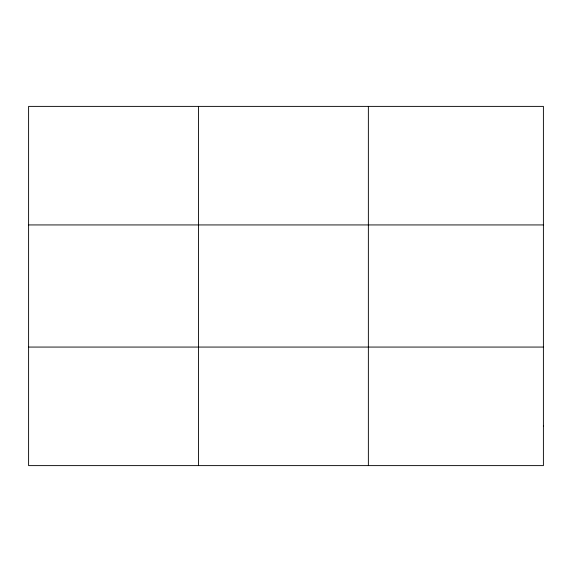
<?xml version="1.0" encoding="UTF-8"?>
<svg xmlns="http://www.w3.org/2000/svg" width="572" height="572" viewBox="0 0 572 572"><rect width="100%" height="100%" fill="white"/><g stroke="black" fill="none" stroke-linecap="round" stroke-linejoin="round"><path stroke-width="0.86" d="M198.484 465.615L198.484 106.385M368.368 465.615L368.368 106.385M28.6 224.932L543.4 224.932M28.6 347.068L543.4 347.068M543.4 426.097L543.4 465.615L28.6 465.615L28.6 106.385L543.4 106.385L543.4 426.097"/></g></svg>
